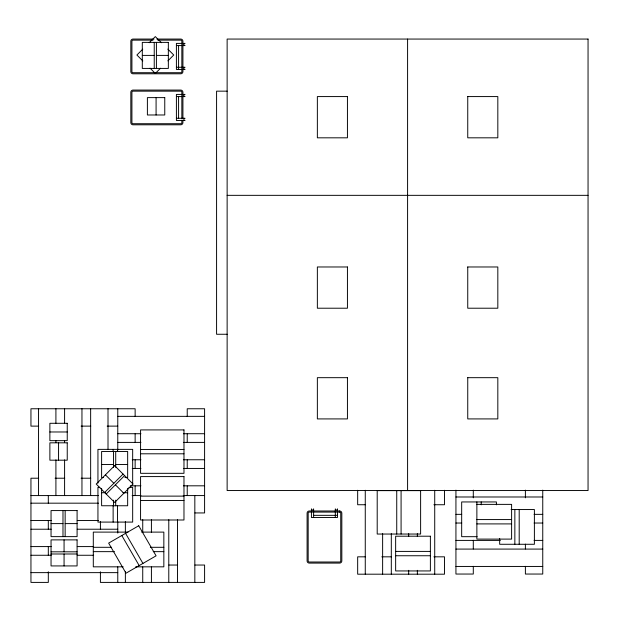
<?xml version="1.0" encoding="UTF-8"?>
<svg xmlns="http://www.w3.org/2000/svg" width="619" height="619" viewBox="0 0 619 619"><rect width="100%" height="100%" fill="white"/><g stroke="black" fill="none" stroke-linecap="round" stroke-linejoin="round"><path stroke-width="0.93" d="M117.772 450.114L117.772 408.757M135.135 495.579L135.135 485.93M135.135 468.568L135.135 459.886M135.135 442.523L135.135 433.834M135.135 416.471L135.135 408.757L30.95 408.757L30.95 426.12L38.664 426.12M187.232 495.579L187.232 485.93M187.232 468.568L187.232 459.886M187.232 442.523L187.232 433.834M187.232 416.471L187.232 408.757L204.595 408.757L204.595 512.942L194.946 512.942M142.749 49.172L136.907 55.014L142.827 60.933M149.187 42.734L155.323 36.598L161.466 42.734M160.522 68.237L155.323 73.437L150.061 68.175M167.896 60.863L173.746 55.014L167.826 49.094M104.657 492.492L123.073 474.077M106.189 494.032L124.605 475.609M154.007 39.059L133 39.059A2.174 2.174 0 0 0 130.826 41.233L130.826 71.618A2.174 2.174 0 0 0 133 73.793L180.748 73.793A2.174 2.174 0 0 0 182.922 71.618L182.922 41.233A2.174 2.174 0 0 0 180.748 39.059L156.878 39.059M153.055 40.142L133 40.142A1.083 1.083 0 0 0 131.917 41.233L131.917 71.618A1.083 1.083 0 0 0 133 72.702L180.748 72.702A1.083 1.083 0 0 0 181.839 71.618L181.839 41.233A1.083 1.083 0 0 0 180.748 40.142L157.83 40.142M185.073 43.4L176.407 43.4L176.407 69.452L185.073 69.452M176.407 45.574L185.073 45.574M142.3 55.401L154.239 55.401M156.414 55.401L168.345 55.401M176.407 67.278L185.073 67.278M227.188 91.155L216.58 91.155L216.58 334.26L227.188 334.26M185.073 94.413L176.407 94.413L176.407 120.457L185.073 120.457M176.407 96.579L185.073 96.579M176.407 118.283L185.073 118.283M227.134 195.341L588.05 195.341M117.772 416.355L204.595 416.355M81.112 426.12L90.761 426.12M107.164 426.12L117.772 426.12M49.876 431.977L67.239 431.977M117.772 433.718L140.923 433.718M183.371 433.718L204.595 433.718M117.772 442.399L140.923 442.399M183.371 442.399L204.595 442.399M140.567 449.456L183.975 449.456M140.567 453.797L183.975 453.797M132.242 459.762L140.923 459.762M183.371 459.762L204.595 459.762M101.609 464.513L113.548 464.513M115.714 464.513L127.653 464.513M132.242 468.444L140.923 468.444M183.371 468.444L204.595 468.444M103.535 477.543L101.609 477.543L101.609 451.491L127.653 451.491L127.653 477.543L124.899 477.543M38.664 478.216L30.95 478.216L30.95 582.402L48.313 582.402L48.313 571.794M55.068 478.216L64.716 478.216M81.112 478.216L90.761 478.216M130.315 485.814L140.923 485.814M183.371 485.814L204.595 485.814M99.837 487.362L97.941 487.362L97.941 522.088L132.667 522.088L132.667 487.362L128.868 487.362M101.609 492.732L105.276 492.732M123.065 492.732L127.653 492.732M30.95 495.579L98.483 495.579M132.126 495.579L140.923 495.579M183.255 495.579L204.595 495.579M140.567 496.121L183.975 496.121M455.932 496.987L542.755 496.987M140.567 500.462L183.975 500.462M30.95 503.177L98.483 503.177M476.87 504.377L511.604 504.377L511.604 539.103L476.87 539.103L476.87 501.947M365.388 504.74L357.666 504.74L357.666 490.263M433.88 504.74L444.488 504.74L444.488 490.263M511.054 509.545L534.39 509.545L534.39 544.279L499.665 544.279L499.665 538.491M311.434 509.924L313.609 509.924M335.312 509.924L337.479 509.924M455.932 514.35L461.72 514.35M534.073 514.35L542.755 514.35M313.609 515.333L337.479 515.333M476.87 519.565L511.604 519.565M30.95 520.54L51.207 520.54M77.259 520.54L98.483 520.54M455.932 523.032L461.72 523.032M534.073 523.032L542.755 523.032M51.044 523.604L62.983 523.604M65.15 523.604L77.089 523.604M476.87 523.906L511.604 523.906M30.95 529.222L51.207 529.222M77.259 529.222L117.772 529.222M128.025 532.108L93.299 532.108L93.299 566.834L123.204 566.834M141.65 532.108L163.842 532.108L163.842 566.834L135.669 566.834M477.11 536.681L461.673 536.681L461.673 501.947L496.407 501.947L496.407 504.841M455.932 540.402L500.307 540.402M534.073 540.402L542.755 540.402M30.95 546.585L51.207 546.585M77.259 546.585L93.655 546.585M93.299 547.304L111.629 547.304M150.34 547.304L163.842 547.304M455.932 549.084L542.755 549.084M395.649 551.405L430.383 551.405M93.299 551.645L114.523 551.645M153.233 551.645L163.842 551.645M51.044 551.815L77.089 551.815M51.044 553.99L77.089 553.99M30.95 555.266L51.207 555.266M77.259 555.266L93.655 555.266M395.649 555.746L430.383 555.746M365.388 556.829L357.666 556.829L357.666 574.192L444.488 574.192L444.488 556.829L433.88 556.829M381.784 556.829L391.432 556.829M168.902 565.039L177.583 565.039M194.946 565.039L204.595 565.039L204.595 582.402L100.41 582.402L100.41 571.794M455.932 566.447L542.755 566.447M30.95 572.637L117.772 572.637M105.423 474.843L113.865 483.284M115.397 484.816L123.839 493.258M125.564 533.346L142.927 563.429M121.804 535.52L139.174 565.596M542.755 490.116L542.755 574.045L525.392 574.045L525.392 566.323M525.392 490.116L525.392 497.831M525.392 544.14L525.392 548.96M519.194 509.545L519.194 544.279M514.853 509.545L514.853 544.279M481.211 501.947L481.211 504.841M473.295 490.116L473.295 497.831M473.295 540.279L473.295 548.96M473.295 566.323L473.295 574.045L455.932 574.045L455.932 490.116M434.724 490.263L434.724 574.192M417.361 533.679L417.361 536.572M417.361 570.339L417.361 574.192M408.679 533.679L408.679 536.572M408.679 570.339L408.679 574.192M407.588 39.059L407.588 490.542M401.081 490.627L401.081 534.042M396.74 490.627L396.74 534.042M391.309 533.679L391.309 574.192M382.627 533.679L382.627 574.192M365.264 490.263L365.264 574.192M337.479 508.841L337.479 517.507L311.434 517.507L311.434 508.841M335.312 508.841L335.312 517.507M313.609 508.841L313.609 517.507M194.83 495.579L194.83 582.402M183.99 43.4L183.99 45.574M183.99 67.278L183.99 69.452M183.99 94.413L183.99 96.579M183.99 118.283L183.99 120.457M182.922 118.833L182.922 92.239A2.174 2.174 0 0 0 180.748 90.072L133 90.072A2.174 2.174 0 0 0 130.826 92.239L130.826 122.632A2.174 2.174 0 0 0 133 124.798L180.748 124.798A2.174 2.174 0 0 0 182.922 122.632L182.922 120.728M181.839 118.833L181.839 92.239A1.083 1.083 0 0 0 180.748 91.155L133 91.155A1.083 1.083 0 0 0 131.917 92.239L131.917 122.632A1.083 1.083 0 0 0 133 123.715L180.748 123.715A1.083 1.083 0 0 0 181.839 122.632L181.839 120.728M178.582 45.574L178.582 69.452M178.582 96.579L178.582 118.283M177.467 519.697L177.467 582.402M168.786 519.697L168.786 582.402M156.414 42.378L156.414 68.423M156.081 97.616L156.081 114.979M154.239 42.378L154.239 68.423M151.415 519.697L151.415 532.239M151.415 566.965L151.415 582.402M142.734 519.697L142.734 532.239M142.734 566.965L142.734 582.402M132.667 484.104L132.667 449.371L97.941 449.371L97.941 483.137M127.653 488.391L127.653 505.754L101.609 505.754L101.609 488.391M125.371 521.624L125.371 532.239M125.371 571.794L125.371 582.402M117.772 521.624L117.772 533.083M117.772 566.849L117.772 582.402M117.471 449.371L117.471 451.305M117.471 505.684L117.471 522.088M115.714 451.491L115.714 467.306M115.714 500.175L115.714 505.754M113.548 451.491L113.548 467.306M113.548 500.175L113.548 505.754M113.13 449.371L113.13 451.305M113.13 505.684L113.13 522.088M108.008 408.757L108.008 449.27M100.41 521.624L100.41 529.346M90.645 408.757L90.645 495.579M81.956 408.757L81.956 495.579M65.15 510.574L65.15 536.627M64.593 408.757L64.593 423.226M64.593 440.589L64.593 442.523M64.593 459.886L64.593 495.579M64.067 539.884L64.067 551.815M64.067 553.99L64.067 565.928M62.983 510.574L62.983 536.627M58.557 442.825L58.557 460.188M55.911 408.757L55.911 423.226M55.911 440.589L55.911 442.523M55.911 459.886L55.911 495.579M48.313 495.579L48.313 503.293M48.313 520.664L48.313 529.346M48.313 546.709L48.313 555.39M38.548 408.757L38.548 495.579M467.747 377.675L467.747 418.916L497.823 418.916L497.823 377.675L467.747 377.675M467.747 266.975L467.747 308.216L497.823 308.216L497.823 266.975L467.747 266.975M467.747 96.579L467.747 137.82L497.823 137.82L497.823 96.579L467.747 96.579M114.631 465.635L96.216 484.05L114.631 502.473L133.046 484.05L114.631 465.635M138.726 525.755L108.65 543.118L126.013 573.194L156.089 555.831L138.726 525.755M588.05 39.059L227.134 39.059L227.134 490.542L588.05 490.542L588.05 39.059M168.345 42.378L142.3 42.378L142.3 68.423L168.345 68.423L168.345 42.378M347.437 96.579L317.361 96.579L317.361 137.82L347.437 137.82L347.437 96.579M164.762 97.616L147.392 97.616L147.392 114.979L164.762 114.979L164.762 97.616M347.437 266.975L317.361 266.975L317.361 308.216L347.437 308.216L347.437 266.975M347.437 377.675L317.361 377.675L317.361 418.916L347.437 418.916L347.437 377.675M67.239 423.288L49.876 423.288L49.876 440.658L67.239 440.658L67.239 423.288M183.975 429.919L140.567 429.919L140.567 473.326L183.975 473.326L183.975 429.919M67.239 442.825L49.876 442.825L49.876 460.188L67.239 460.188L67.239 442.825M183.975 476.584L140.567 476.584L140.567 519.999L183.975 519.999L183.975 476.584M420.618 490.627L377.203 490.627L377.203 534.042L420.618 534.042L420.618 490.627M77.089 510.574L51.044 510.574L51.044 536.627L77.089 536.627L77.089 510.574M339.653 510.992L309.268 510.992A2.174 2.174 0 0 0 307.094 513.166L307.094 560.922A2.174 2.174 0 0 0 309.268 563.089L339.653 563.089A2.174 2.174 0 0 0 341.827 560.922L341.827 513.166A2.174 2.174 0 0 0 339.653 510.992M339.653 512.083L309.268 512.083A1.083 1.083 0 0 0 308.177 513.166L308.177 560.922A1.083 1.083 0 0 0 309.268 562.006L339.653 562.006A1.083 1.083 0 0 0 340.736 560.922L340.736 513.166A1.083 1.083 0 0 0 339.653 512.083M430.383 536.209L395.649 536.209L395.649 570.942L430.383 570.942L430.383 536.209M77.089 539.884L51.044 539.884L51.044 565.928L77.089 565.928L77.089 539.884"/></g></svg>
